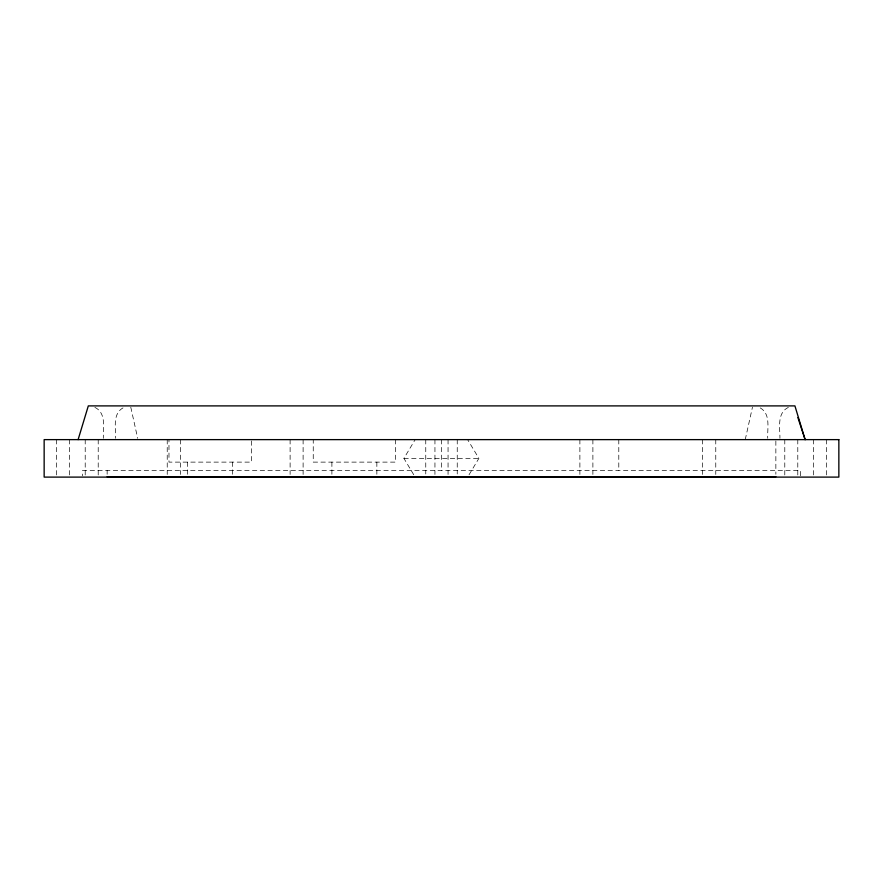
<?xml version="1.0" encoding="UTF-8"?>
<svg xmlns="http://www.w3.org/2000/svg" width="883" height="883" viewBox="0 0 883 883"><rect width="100%" height="100%" fill="white"/><g stroke="black" fill="none" stroke-linecap="round" stroke-linejoin="round"><path stroke-width="0.66" stroke-dasharray="4.42 3.31" d="M745.241 439.624L752.459 407.184M413.752 474.767L403.917 458.365L415.165 439.624M469.05 474.767L478.884 458.365L467.637 439.624M122.98 407.902C112.251 414.083 116.015 428.266 115.485 438.288M788.353 407.405C776.731 412.858 780.053 428.277 779.932 438.288M403.917 458.365L478.884 458.365M94.889 407.405C106.512 412.858 103.19 428.277 103.311 438.288M760.241 407.902C770.969 414.083 767.206 428.266 767.735 438.288M130.772 407.184L137.693 438.332M826.665 439.624L826.665 475.771M813.552 439.624L813.552 475.771M800.428 475.805L800.428 470.551L82.572 470.551L82.572 475.805M797.79 439.624L797.79 475.771M784.788 439.624L784.788 475.771M775.859 440.97L775.859 474.259M715.771 439.624L715.771 474.436M702.658 439.624L702.658 474.436M618.795 439.624L618.795 470.551M592.89 439.624L592.89 474.436M579.888 439.624L579.888 474.436M457.239 439.624L457.239 473.983M448.056 439.624L448.056 474.436M441.5 439.624L441.5 470.551M434.944 439.624L434.944 474.436M425.761 439.624L425.761 473.983M395.606 439.624L395.606 462.118L313.244 462.118L313.244 439.624M376.853 462.118L376.853 477.107M331.898 462.118L331.898 477.107M303.112 439.624L303.112 474.436M290.11 439.624L290.11 474.436M251.346 440.948L251.346 462.118L168.973 462.118L168.973 439.624M232.582 462.118L232.582 477.107M187.626 462.118L187.626 477.107M180.342 439.624L180.342 474.436M167.229 439.624L167.229 474.436M107.141 470.551L107.141 474.259M98.212 439.624L98.212 475.771M85.21 439.624L85.21 475.771M69.448 439.624L69.448 475.771M56.335 439.624L56.335 475.771"/><path stroke-width="1.32" d="M78.112 439.624L88.311 405.893L794.921 405.893L805.13 439.624M107.141 476.732L775.859 476.732M797.89 417.571L805.108 439.624M838.85 439.624L44.15 439.624L44.15 477.107L838.85 477.107L838.85 439.624"/></g></svg>
